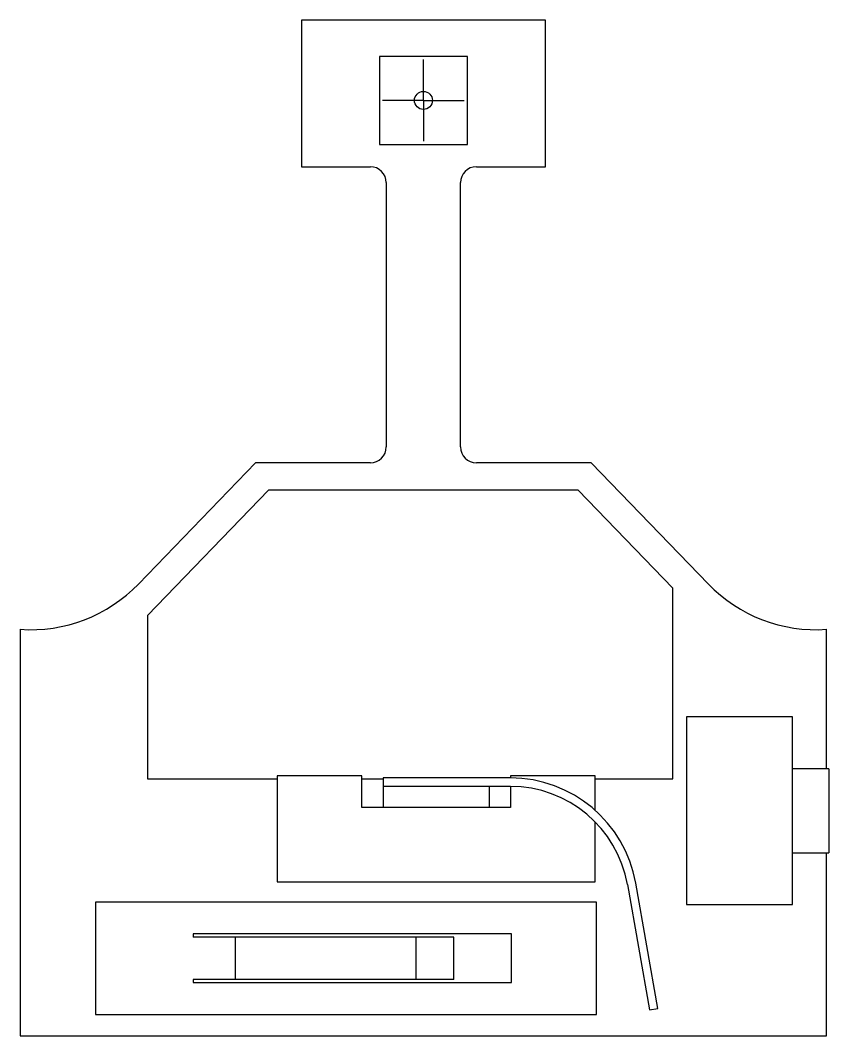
# Model space of a CAD drawing. Extents: x 3.85 to 6.74, y 3.97 to 4.93.
# Drawn here: x 3.846 to 4.608, y 3.971 to 4.928 of the extents above; entities that cross this region are included whole.
import ezdxf

# ---------------------------------------------------------------- set-up
doc = ezdxf.new("R2010")
doc.units = 0
doc.header["$MEASUREMENT"] = 0
doc.layers.get('0').update_dxf_attribs({"linetype": 'CONTINUOUS'})

# ---------------------------------------------------------------- blocks, each defined once
blk = doc.blocks.new('SW_CENTERMARKSYMBOL_0')
at = {"color": 0, "linetype": 'CONTINUOUS'}
for p, q in [((0, 0.03), (0, 0.03845)), ((0, 0), (0, 0.03)), ((-0.03, 0), (-0.03845, 0)), ((0, 0), (-0.03, 0)), ((0, 0), (0, -0.03)), ((0, 0), (0.03, 0)), ((0.03, 0), (0.03845, 0)), ((0, -0.03), (0, -0.03845))]:
    blk.add_line(p, q, dxfattribs=at)

msp = doc.modelspace()

# ---------------------------------------------------------------- linework, layer by layer
at = {"color": 7, "linetype": 'CONTINUOUS'}
for p, q in [((4.11093, 4.92845), (4.11093, 4.79045)), ((4.34093, 4.92845), (4.11093, 4.92845)), ((4.34093, 4.79045), (4.34093, 4.92845)), ((4.18443, 4.89445), (4.18443, 4.81145)), ((4.26743, 4.89445), (4.18443, 4.89445)), ((4.26743, 4.81145), (4.26743, 4.89445)), ((4.18443, 4.81145), (4.26743, 4.81145)), ((4.11093, 4.79045), (4.17593, 4.79045)), ((4.27593, 4.79045), (4.34093, 4.79045)), ((4.19093, 4.77545), (4.19093, 4.52645)), ((4.26093, 4.52645), (4.26093, 4.77545)), ((4.06774, 4.51145), (3.95736, 4.39715)), ((4.17593, 4.51145), (4.06774, 4.51145)), ((4.38412, 4.51145), (4.27593, 4.51145)), ((4.4945, 4.39715), (4.38412, 4.51145)), ((4.07993, 4.48545), (3.96593, 4.3674)), ((4.37193, 4.48545), (4.07993, 4.48545)), ((4.46093, 4.39329), (4.37193, 4.48545)), ((4.46093, 4.21345), (4.46093, 4.39329)), ((3.96593, 4.3674), (3.96593, 4.21345)), ((3.84593, 4.35445), (3.84593, 3.97145)), ((4.60593, 4.22295), (4.60593, 4.35445)), ((4.47393, 4.27195), (4.47393, 4.09495)), ((4.57393, 4.27195), (4.47393, 4.27195)), ((4.57393, 4.09495), (4.57393, 4.27195)), ((4.60793, 4.22295), (4.57393, 4.22295)), ((4.60793, 4.22295), (4.60793, 4.14395)), ((3.96593, 4.21345), (4.08793, 4.21345)), ((4.08793, 4.21645), (4.08793, 4.11645)), ((4.16793, 4.21645), (4.08793, 4.21645)), ((4.16793, 4.18645), (4.16793, 4.21645)), ((4.16793, 4.21345), (4.18793, 4.21345)), ((4.30786, 4.21445), (4.18793, 4.21445)), ((4.18793, 4.21445), (4.18793, 4.20645)), ((4.30793, 4.21645), (4.30793, 4.21445)), ((4.38793, 4.21645), (4.30793, 4.21645)), ((4.38793, 4.18383), (4.38793, 4.21645)), ((4.38793, 4.21345), (4.46093, 4.21345)), ((4.30786, 4.20645), (4.18793, 4.20645)), ((4.18793, 4.20645), (4.18793, 4.18645)), ((4.28793, 4.20645), (4.28793, 4.18645)), ((4.30793, 4.20645), (4.30793, 4.18645)), ((4.18793, 4.18645), (4.16793, 4.18645)), ((4.28793, 4.18645), (4.18793, 4.18645)), ((4.30793, 4.18645), (4.28793, 4.18645)), ((4.38793, 4.11645), (4.38793, 4.17276)), ((4.57393, 4.14395), (4.60793, 4.14395)), ((4.60593, 3.97145), (4.60593, 4.14395)), ((4.08793, 4.11645), (4.38793, 4.11645)), ((4.44686, 3.99718), (4.42604, 4.11529)), ((4.41816, 4.1139), (4.43898, 3.99579)), ((4.38893, 4.09745), (3.91693, 4.09745)), ((3.91693, 4.09745), (3.91693, 3.99145)), ((4.38893, 3.99145), (4.38893, 4.09745)), ((4.47393, 4.09495), (4.57393, 4.09495)), ((4.00893, 4.06745), (4.00893, 4.06445)), ((4.30893, 4.06745), (4.00893, 4.06745)), ((4.30893, 4.02145), (4.30893, 4.06745)), ((4.04893, 4.06445), (4.00893, 4.06445)), ((4.04893, 4.02445), (4.04893, 4.06445)), ((4.21914, 4.06445), (4.04893, 4.06445)), ((4.21914, 4.02445), (4.21914, 4.06445)), ((4.25463, 4.06445), (4.21914, 4.06445)), ((4.25463, 4.02445), (4.25463, 4.06445)), ((4.00893, 4.02445), (4.00893, 4.02145)), ((4.04893, 4.02445), (4.00893, 4.02445)), ((4.00893, 4.02145), (4.30893, 4.02145)), ((4.21914, 4.02445), (4.04893, 4.02445)), ((4.25463, 4.02445), (4.21914, 4.02445)), ((3.91693, 3.99145), (4.38893, 3.99145)), ((4.43898, 3.99579), (4.44686, 3.99718)), ((3.84593, 3.97145), (4.60593, 3.97145))]:
    msp.add_line(p, q, dxfattribs=at)
msp.add_circle((4.22593, 4.85295), 0.00845, dxfattribs=at)
for centre, radius, start, end in [((4.17593, 4.77545), 0.015, 0, 90), ((4.27593, 4.77545), 0.015, 90, 180), ((4.17593, 4.52645), 0.015, 270, 0), ((4.27593, 4.52645), 0.015, 180, 270), ((3.85593, 4.49509), 0.141, 265.93306, 316), ((4.59593, 4.49509), 0.141, 224, 274.06694), ((4.30786, 4.09445), 0.12, 10, 90), ((4.30786, 4.09445), 0.112, 10, 90)]:
    msp.add_arc(centre, radius, start, end, dxfattribs=at)

# ---------------------------------------------------------------- block references
msp.add_blockref('SW_CENTERMARKSYMBOL_0', (4.22593, 4.85295), dxfattribs=at)

doc.saveas('drawing.dxf')
